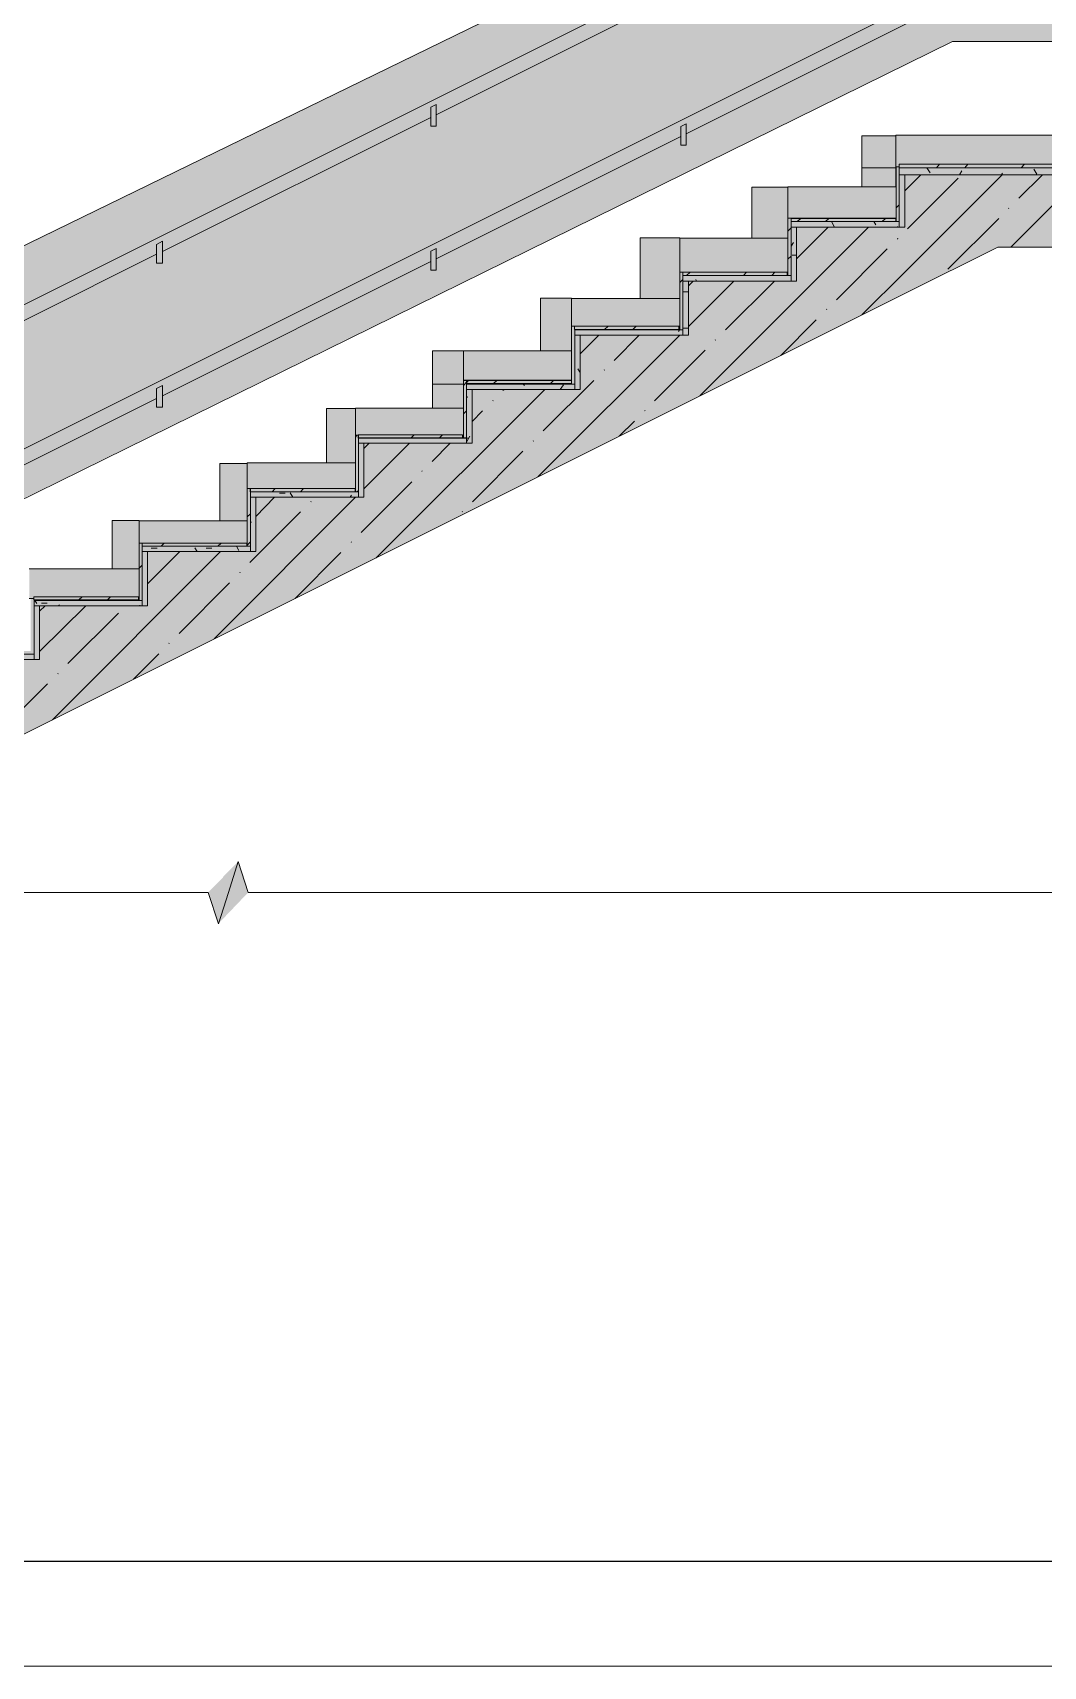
# Model space of a CAD drawing. Header units: millimetres. Extents: x 0 to 1189, y 0 to 841.
# Drawn here: x 890.6 to 938.7, y 0 to 77.7 of the extents above; entities that cross this region are included whole.
import ezdxf

# ---------------------------------------------------------------- set-up
doc = ezdxf.new("R2010")
doc.units = ezdxf.units.MM

msp = doc.modelspace()

# ---------------------------------------------------------------- hatches: boundary and pattern name
at = {"true_color": 0x71cebe}
h = msp.add_hatch(color=123, dxfattribs=at)
h.paths.add_polyline_path([(842.195287, 46.435842), (842.195287, 58.45386), (871.405331, 58.47186), (934.637428, 89.297907), (934.673428, 89.316907), (957.003462, 89.316907), (957.003462, 77.316889), (934.328427, 77.316889), (933.202426, 76.753888), (902.273378, 61.530865), (871.641332, 46.453842)])
h.paths.add_polyline_path([(866.249323, 55.076855), (866.249323, 49.176846), (866.267323, 49.176846), (866.267323, 48.958845), (866.286323, 48.958845), (866.286323, 48.922845), (866.304324, 48.922845), (866.304324, 48.886845), (866.322324, 48.886845), (866.322324, 48.850845), (866.340324, 48.850845), (866.340324, 48.813845), (866.358324, 48.813845), (866.358324, 48.759845), (866.376324, 48.759845), (866.413324, 48.722845), (866.413324, 48.686845), (866.431324, 48.686845), (866.449324, 48.668845), (866.449324, 48.632845), (866.467324, 48.632845), (866.485324, 48.614845), (866.485324, 48.577845), (866.522324, 48.577845), (866.767324, 48.426845), (867.048325, 48.359845), (871.950332, 48.341845), (871.950332, 47.633843), (872.204333, 47.633843), (872.204333, 48.323845), (872.494333, 48.341845), (884.186351, 54.187853), (884.222351, 54.187853), (884.222351, 53.769853), (884.476351, 53.769853), (884.476351, 54.332854), (896.45837, 60.323863), (896.49437, 60.323863), (896.49437, 59.906862), (896.76737, 59.906862), (896.76737, 60.468863), (909.51139, 66.840873), (909.54739, 66.840873), (909.54739, 66.423872), (909.80139, 66.423872), (909.80139, 66.986873), (921.420408, 72.795882), (921.438408, 72.795882), (921.438408, 72.378881), (921.693408, 72.378881), (921.693408, 72.940882), (921.747408, 72.958882), (933.329426, 78.750891), (933.366426, 78.750891), (933.366426, 78.16989), (933.620426, 78.16989), (933.620426, 78.895891), (934.237427, 79.204892), (937.432432, 79.222892), (937.941433, 79.419892), (938.267433, 79.857893), (938.286433, 86.120902), (938.267433, 86.120902), (938.267433, 86.175902), (938.249433, 86.175902), (938.249433, 86.211902), (938.231433, 86.211902), (938.231433, 86.247902), (938.213433, 86.247902), (938.213433, 86.284903), (938.195433, 86.284903), (938.195433, 86.320903), (938.177433, 86.320903), (938.177433, 86.356903), (938.122433, 86.411903), (938.104433, 86.411903), (938.104433, 86.447903), (937.650433, 86.738903), (937.469432, 86.756903), (934.074427, 86.756903), (872.349333, 55.893856), (866.994325, 55.875856), (866.616324, 55.753856), (866.345324, 55.462855)])
at = {"true_color": 0xeeefee}
h = msp.add_hatch(color=7, dxfattribs=at)
h.paths.add_polyline_path([(866.249323, 49.176846), (866.249323, 55.040855), (866.249323, 55.127855), (866.358324, 55.486855), (866.619324, 55.756856), (866.975325, 55.875856), (872.349333, 55.893856), (934.074427, 86.756903), (937.541432, 86.756903), (937.650433, 86.738903), (938.104433, 86.447903), (938.104433, 86.411903), (938.122433, 86.411903), (938.177433, 86.356903), (938.177433, 86.320903), (938.195433, 86.320903), (938.195433, 86.284903), (938.213433, 86.284903), (938.213433, 86.247902), (938.231433, 86.247902), (938.231433, 86.211902), (938.249433, 86.211902), (938.249433, 86.175902), (938.267433, 86.175902), (938.267433, 86.120902), (938.286433, 86.120902), (938.267433, 79.857893), (937.957433, 79.428892), (937.469432, 79.222892), (934.237427, 79.204892), (933.620426, 78.895891), (933.620426, 79.204892), (933.366426, 79.204892), (933.366426, 78.750891), (933.329426, 78.750891), (921.747408, 72.958882), (921.693408, 72.940882), (921.693408, 73.394883), (921.656408, 73.394883), (921.438408, 73.285883), (921.420408, 72.795882), (909.80139, 66.986873), (909.80139, 67.458874), (909.76539, 67.458874), (909.54739, 67.349874), (909.54739, 66.840873), (909.51139, 66.840873), (896.76737, 60.468863), (896.76737, 60.940864), (896.74837, 60.940864), (896.49437, 60.813864), (896.49437, 60.323863), (896.45837, 60.323863), (884.476351, 54.332854), (884.476351, 54.786854), (884.440351, 54.786854), (884.222351, 54.677854), (884.222351, 54.187853), (884.186351, 54.187853), (872.494333, 48.341845), (872.204333, 48.323845), (872.204333, 48.650845), (872.168332, 48.650845), (871.950332, 48.541845), (871.950332, 48.323845), (867.103325, 48.341845), (866.794324, 48.415845), (866.522324, 48.577845), (866.485324, 48.577845), (866.485324, 48.614845), (866.467324, 48.632845), (866.449324, 48.632845), (866.449324, 48.668845), (866.431324, 48.686845), (866.413324, 48.686845), (866.413324, 48.722845), (866.376324, 48.759845), (866.358324, 48.759845), (866.358324, 48.813845), (866.340324, 48.813845), (866.340324, 48.850845), (866.322324, 48.850845), (866.322324, 48.886845), (866.304324, 48.886845), (866.304324, 48.922845), (866.286323, 48.922845), (866.286323, 48.958845), (866.267323, 48.958845), (866.267323, 49.176846)])
h.paths.add_polyline_path([(866.939324, 49.176846), (866.939324, 49.140846), (866.957325, 49.140846), (866.957325, 49.104846), (866.975325, 49.104846), (866.975325, 49.067846), (866.994325, 49.067846), (867.012325, 49.049846), (867.048325, 49.031846), (872.349333, 49.013846), (872.349333, 49.031846), (934.074427, 79.893893), (937.469432, 79.912893), (937.523432, 79.930893), (937.559432, 79.966893), (937.578432, 80.002893), (937.596432, 85.975902), (937.578432, 85.975902), (937.578432, 86.011902), (937.523432, 86.066902), (934.237427, 86.066902), (933.620426, 85.757902), (933.620426, 86.066902), (933.366426, 86.066902), (933.366426, 85.612901), (933.329426, 85.612901), (921.747408, 79.821893), (921.693408, 79.803893), (921.693408, 80.257893), (921.656408, 80.257893), (921.438408, 80.148893), (921.420408, 79.657892), (909.80139, 73.848884), (909.80139, 74.320884), (909.76539, 74.320884), (909.54739, 74.211884), (909.54739, 73.703883), (909.51139, 73.703883), (896.76737, 67.331874), (896.76737, 67.803874), (896.74837, 67.803874), (896.49437, 67.676874), (896.49437, 67.185873), (896.45837, 67.185873), (884.476351, 61.194864), (884.476351, 61.648865), (884.440351, 61.648865), (884.222351, 61.539865), (884.222351, 61.049864), (884.186351, 61.049864), (872.494333, 55.204855), (872.204333, 55.185855), (872.204333, 55.512856), (872.168332, 55.512856), (871.950332, 55.403855), (871.950332, 55.185855), (867.012325, 55.185855), (866.975325, 55.149855), (866.939324, 55.076855), (866.921324, 49.194846)])
at = {"true_color": 0x71cebe}
h = msp.add_hatch(color=123, dxfattribs=at)
h.dxf.hatch_style = 2
h.paths.add_polyline_path([(934.237427, 86.066902), (937.523432, 86.066902), (937.578432, 86.011902), (937.578432, 85.975902), (937.596432, 85.975902), (937.578432, 80.002893), (937.559432, 79.966893), (937.523432, 79.930893), (937.469432, 79.912893), (934.074427, 79.893893), (872.349333, 49.031846), (872.349333, 49.013846), (867.048325, 49.031846), (867.012325, 49.049846), (866.994325, 49.067846), (866.975325, 49.067846), (866.975325, 49.104846), (866.957325, 49.104846), (866.957325, 49.140846), (866.939324, 49.140846), (866.939324, 55.022855), (866.921324, 55.040855), (866.975325, 55.149855), (867.012325, 55.185855), (871.950332, 55.185855), (871.950332, 54.496854), (872.204333, 54.496854), (872.204333, 55.185855), (872.494333, 55.204855), (884.186351, 61.049864), (884.222351, 61.049864), (884.222351, 60.632863), (884.476351, 60.632863), (884.476351, 61.194864), (896.45837, 67.185873), (896.49437, 67.185873), (896.49437, 66.768873), (896.76737, 66.768873), (896.76737, 67.331874), (909.51139, 73.703883), (909.54739, 73.703883), (909.54739, 73.285883), (909.80139, 73.285883), (909.80139, 73.848884), (921.420408, 79.657892), (921.438408, 79.657892), (921.438408, 79.222892), (921.693408, 79.222892), (921.693408, 79.803893), (921.747408, 79.821893), (933.329426, 85.612901), (933.366426, 85.612901), (933.366426, 85.031901), (933.620426, 85.031901), (933.620426, 85.757902), (934.201427, 86.048902)])
at = {"true_color": 0xeeefee}
h = msp.add_hatch(color=7, dxfattribs=at)
h.dxf.hatch_style = 2
h.paths.add_polyline_path([(909.76539, 74.320884), (909.80139, 74.320884), (909.80139, 73.285883), (909.54739, 73.285883), (909.54739, 74.211884)])
h = msp.add_hatch(color=7, dxfattribs=at)
h.dxf.hatch_style = 2
h.paths.add_polyline_path([(921.656408, 73.394883), (921.693408, 73.394883), (921.693408, 72.378881), (921.438408, 72.378881), (921.438408, 73.285883), (921.620408, 73.376883)])
at = {"true_color": 0xc2b6a5}
h = msp.add_hatch(color=253, dxfattribs=at)
h.dxf.hatch_style = 2
h.paths.add_polyline_path([(930.044421, 72.831882), (931.659423, 72.831882), (931.659423, 70.399878), (930.044421, 70.399878)])
h = msp.add_hatch(color=253, dxfattribs=at)
h.dxf.hatch_style = 2
h.paths.add_polyline_path([(931.659423, 71.30688), (931.659423, 72.850882), (962.612471, 72.850882), (962.612471, 71.47088), (931.823424, 71.47088), (931.823424, 71.34388), (931.677423, 71.34388)])
h = msp.add_hatch(color=253, dxfattribs=at)
h.dxf.hatch_style = 2
h.paths.add_polyline_path([(931.677423, 71.34388), (931.823424, 71.34388), (931.823424, 68.747876), (931.677423, 68.747876)])
at = {"true_color": 0xaea17a}
h = msp.add_hatch(color=33, dxfattribs=at)
h.dxf.hatch_style = 2
h.paths.add_polyline_path([(931.823424, 71.47088), (962.26747, 71.47088), (962.26747, 71.30688), (931.823424, 71.30688)])
at = {"true_color": 0x9aa69f}
h = msp.add_hatch(color=253, dxfattribs=at)
h.dxf.hatch_style = 2
h.paths.add_polyline_path([(931.823424, 71.30688), (962.26747, 71.30688), (962.26747, 70.962879), (931.823424, 70.962879)])
h = msp.add_hatch(color=253, dxfattribs=at)
h.dxf.hatch_style = 2
h.paths.add_polyline_path([(931.823424, 70.962879), (932.095424, 70.962879), (932.095424, 68.474875), (931.823424, 68.474875)])
at = {"true_color": 0xbabfc5}
h = msp.add_hatch(color=9, dxfattribs=at)
h.dxf.hatch_style = 2
h.paths.add_polyline_path([(932.095424, 70.962879), (962.612471, 70.962879), (962.612471, 67.530874), (936.488431, 67.530874), (932.095424, 65.334871)])
at = {"true_color": 0xc2b6a5}
h = msp.add_hatch(color=253, dxfattribs=at)
h.dxf.hatch_style = 2
h.paths.add_polyline_path([(924.815413, 70.381878), (926.522416, 70.381878), (926.522416, 67.948875), (924.815413, 67.948875)])
h = msp.add_hatch(color=253, dxfattribs=at)
h.dxf.hatch_style = 2
h.paths.add_polyline_path([(926.522416, 70.399878), (931.677423, 70.399878), (931.677423, 68.910876), (926.522416, 68.910876)])
at = {"true_color": 0xbabfc5}
h = msp.add_hatch(color=9, dxfattribs=at)
h.dxf.hatch_style = 2
h.paths.add_polyline_path([(875.472338, 40.172832), (875.472338, 42.750836), (880.627345, 42.750836), (880.627345, 45.32884), (885.765353, 45.32884), (885.765353, 47.906844), (890.921361, 47.906844), (890.921361, 50.465848), (896.059369, 50.465848), (896.059369, 53.043852), (901.215377, 53.043852), (901.215377, 55.621856), (906.352385, 55.621856), (906.352385, 58.19986), (911.508393, 58.19986), (911.508393, 60.759864), (916.6464, 60.759864), (916.6464, 63.337867), (921.801408, 63.337867), (921.801408, 65.915871), (926.939416, 65.915871), (926.939416, 68.474875), (932.095424, 68.474875), (932.095424, 65.31687), (932.059424, 65.31687), (877.23334, 37.903829), (877.17834, 37.884829), (870.33433, 37.866829), (870.33433, 40.172832)])
at = {"true_color": 0xc2b6a5}
h = msp.add_hatch(color=253, dxfattribs=at)
h.dxf.hatch_style = 2
h.paths.add_polyline_path([(926.522416, 68.910876), (926.685416, 68.910876), (926.685416, 66.169872), (926.522416, 66.169872)])
at = {"true_color": 0xcdbbb0}
h = msp.add_hatch(color=9, dxfattribs=at)
h.dxf.hatch_style = 2
h.paths.add_polyline_path([(926.685416, 68.892876), (931.659423, 68.892876), (931.659423, 68.747876), (926.685416, 68.747876)])
at = {"true_color": 0x90b08f}
h = msp.add_hatch(color=253, dxfattribs=at)
h.dxf.hatch_style = 2
h.paths.add_polyline_path([(926.685416, 68.747876), (931.823424, 68.747876), (931.823424, 68.474875), (926.685416, 68.474875)])
at = {"true_color": 0x9aa69f}
h = msp.add_hatch(color=253, dxfattribs=at)
h.dxf.hatch_style = 2
h.paths.add_polyline_path([(926.685416, 68.474875), (926.939416, 68.474875), (926.939416, 65.915871), (926.685416, 65.915871)])
at = {"true_color": 0xeeefee}
h = msp.add_hatch(color=7, dxfattribs=at)
h.dxf.hatch_style = 2
h.paths.add_polyline_path([(896.74837, 67.803874), (896.76737, 67.803874), (896.76737, 66.768873), (896.49437, 66.768873), (896.49437, 67.676874), (896.71237, 67.785874)])
at = {"true_color": 0xc2b6a5}
h = msp.add_hatch(color=253, dxfattribs=at)
h.dxf.hatch_style = 2
h.paths.add_polyline_path([(919.496405, 67.966875), (921.384408, 67.966875), (921.384408, 65.08087), (919.496405, 65.08087)])
h = msp.add_hatch(color=253, dxfattribs=at)
h.dxf.hatch_style = 2
h.paths.add_polyline_path([(921.384408, 67.948875), (926.522416, 67.948875), (926.522416, 66.332872), (921.384408, 66.332872)])
at = {"true_color": 0xeeefee}
h = msp.add_hatch(color=7, dxfattribs=at)
h.dxf.hatch_style = 2
h.paths.add_polyline_path([(909.76539, 67.458874), (909.80139, 67.458874), (909.80139, 66.423872), (909.54739, 66.423872), (909.54739, 67.349874), (909.72939, 67.440874)])
at = {"true_color": 0xc2b6a5}
h = msp.add_hatch(color=253, dxfattribs=at)
h.dxf.hatch_style = 2
h.paths.add_polyline_path([(921.384408, 66.332872), (921.529408, 66.332872), (921.529408, 63.591868), (921.384408, 63.591868)])
at = {"true_color": 0xcdbbb0}
h = msp.add_hatch(color=9, dxfattribs=at)
h.dxf.hatch_style = 2
h.paths.add_polyline_path([(921.529408, 66.332872), (926.503415, 66.332872), (926.503415, 66.169872), (921.529408, 66.169872)])
at = {"true_color": 0x90b08f}
h = msp.add_hatch(color=253, dxfattribs=at)
h.dxf.hatch_style = 2
h.paths.add_polyline_path([(921.529408, 66.169872), (926.685416, 66.169872), (926.685416, 65.915871), (921.529408, 65.915871)])
at = {"true_color": 0x9aa69f}
h = msp.add_hatch(color=253, dxfattribs=at)
h.dxf.hatch_style = 2
h.paths.add_polyline_path([(921.529408, 65.915871), (921.801408, 65.915871), (921.801408, 63.337867), (921.529408, 63.337867)])
at = {"true_color": 0xc2b6a5}
h = msp.add_hatch(color=253, dxfattribs=at)
h.dxf.hatch_style = 2
h.paths.add_polyline_path([(914.758398, 65.09887), (916.2284, 65.09887), (916.2284, 62.592866), (914.758398, 62.592866)])
h = msp.add_hatch(color=253, dxfattribs=at)
h.dxf.hatch_style = 2
h.paths.add_polyline_path([(916.2284, 65.08087), (921.384408, 65.08087), (921.384408, 63.772868), (916.2284, 63.772868)])
at = {"true_color": 0xf8faf0}
h = msp.add_hatch(color=7, dxfattribs=at)
h.dxf.hatch_style = 2
h.paths.add_polyline_path([(916.2284, 63.772868), (916.3734, 63.772868), (916.3734, 63.609868), (921.348408, 63.609868), (921.348408, 63.772868), (921.384408, 63.772868), (921.384408, 63.591868), (916.3924, 63.591868), (916.3924, 61.013864), (911.254392, 61.031864), (916.2284, 61.031864), (916.2284, 61.176864), (911.090392, 61.194864), (916.2284, 61.194864)])
at = {"true_color": 0xcdbbb0}
h = msp.add_hatch(color=9, dxfattribs=at)
h.dxf.hatch_style = 2
h.paths.add_polyline_path([(916.3734, 63.772868), (921.348408, 63.772868), (921.348408, 63.609868), (916.3734, 63.609868)])
at = {"true_color": 0x90b08f}
h = msp.add_hatch(color=253, dxfattribs=at)
h.dxf.hatch_style = 2
h.paths.add_polyline_path([(916.3924, 63.591868), (921.529408, 63.591868), (921.529408, 63.337867), (916.3924, 63.337867)])
at = {"true_color": 0x9aa69f}
h = msp.add_hatch(color=253, dxfattribs=at)
h.dxf.hatch_style = 2
h.paths.add_polyline_path([(916.3924, 63.337867), (916.6464, 63.337867), (916.6464, 60.759864), (916.3924, 60.759864)])
at = {"true_color": 0xc2b6a5}
h = msp.add_hatch(color=253, dxfattribs=at)
h.dxf.hatch_style = 2
h.paths.add_polyline_path([(909.62039, 62.592866), (911.090392, 62.592866), (911.090392, 59.869862), (909.62039, 59.869862)])
h = msp.add_hatch(color=253, dxfattribs=at)
h.dxf.hatch_style = 2
h.paths.add_polyline_path([(911.090392, 62.592866), (916.2284, 62.592866), (916.2284, 61.194864), (911.090392, 61.194864)])
at = {"true_color": 0xeeefee}
h = msp.add_hatch(color=7, dxfattribs=at)
h.dxf.hatch_style = 2
h.paths.add_polyline_path([(896.74837, 60.940864), (896.76737, 60.940864), (896.76737, 59.906862), (896.49437, 59.906862), (896.49437, 60.813864), (896.71237, 60.922864)])
at = {"true_color": 0xc2b6a5}
h = msp.add_hatch(color=253, dxfattribs=at)
h.dxf.hatch_style = 2
h.paths.add_polyline_path([(911.090392, 61.176864), (911.236392, 61.176864), (911.236392, 58.45386), (911.090392, 58.45386)])
at = {"true_color": 0x90b08f}
h = msp.add_hatch(color=253, dxfattribs=at)
h.dxf.hatch_style = 2
h.paths.add_polyline_path([(911.236392, 61.013864), (916.3924, 61.013864), (916.3924, 60.759864), (911.236392, 60.759864)])
at = {"true_color": 0x9aa69f}
h = msp.add_hatch(color=253, dxfattribs=at)
h.dxf.hatch_style = 2
h.paths.add_polyline_path([(911.236392, 60.759864), (911.508393, 60.759864), (911.508393, 58.19986), (911.236392, 58.19986)])
at = {"true_color": 0xcdbbb0}
h = msp.add_hatch(color=9, dxfattribs=at)
h.dxf.hatch_style = 2
h.paths.add_polyline_path([(911.254392, 61.176864), (916.2284, 61.176864), (916.2284, 61.031864), (911.254392, 61.031864)])
at = {"true_color": 0xc2b6a5}
h = msp.add_hatch(color=253, dxfattribs=at)
h.dxf.hatch_style = 2
h.paths.add_polyline_path([(905.953384, 58.58086), (905.953384, 59.869862), (911.090392, 59.869862), (911.090392, 58.45386), (911.054392, 58.45386), (911.054392, 58.59886), (906.080384, 58.59886)])
h = msp.add_hatch(color=253, dxfattribs=at)
h.dxf.hatch_style = 2
h.paths.add_polyline_path([(904.573382, 59.851862), (905.953384, 59.851862), (905.953384, 57.255858), (904.573382, 57.255858)])
h = msp.add_hatch(color=253, dxfattribs=at)
h.dxf.hatch_style = 2
h.paths.add_polyline_path([(905.953384, 58.58086), (906.080384, 58.58086), (906.080384, 58.43586), (906.098384, 58.43586), (906.098384, 55.875856), (905.953384, 55.875856)])
at = {"true_color": 0xcdbbb0}
h = msp.add_hatch(color=9, dxfattribs=at)
h.dxf.hatch_style = 2
h.paths.add_polyline_path([(906.080384, 58.59886), (911.054392, 58.59886), (911.054392, 58.45386), (906.098384, 58.45386), (906.080384, 58.43586)])
at = {"true_color": 0x90b08f}
h = msp.add_hatch(color=253, dxfattribs=at)
h.dxf.hatch_style = 2
h.paths.add_polyline_path([(906.098384, 58.45386), (911.236392, 58.45386), (911.236392, 58.19986), (906.098384, 58.19986)])
at = {"true_color": 0x9aa69f}
h = msp.add_hatch(color=253, dxfattribs=at)
h.dxf.hatch_style = 2
h.paths.add_polyline_path([(906.098384, 58.19986), (906.352385, 58.19986), (906.352385, 55.621856), (906.098384, 55.621856)])
at = {"true_color": 0xc2b6a5}
h = msp.add_hatch(color=253, dxfattribs=at)
h.dxf.hatch_style = 2
h.paths.add_polyline_path([(899.508374, 57.237858), (900.797376, 57.237858), (900.797376, 54.496854), (899.508374, 54.496854)])
h = msp.add_hatch(color=253, dxfattribs=at)
h.dxf.hatch_style = 2
h.paths.add_polyline_path([(900.797376, 57.255858), (905.953384, 57.255858), (905.935384, 55.875856), (905.935384, 56.039856), (900.797376, 56.039856)])
h = msp.add_hatch(color=253, dxfattribs=at)
h.dxf.hatch_style = 2
h.paths.add_polyline_path([(900.797376, 56.039856), (900.960376, 56.039856), (900.960376, 53.297852), (900.797376, 53.297852)])
at = {"true_color": 0xcdbbb0}
h = msp.add_hatch(color=9, dxfattribs=at)
h.dxf.hatch_style = 2
h.paths.add_polyline_path([(900.960376, 56.039856), (905.935384, 56.039856), (905.935384, 55.875856), (900.960376, 55.875856)])
at = {"true_color": 0x90b08f}
h = msp.add_hatch(color=253, dxfattribs=at)
h.dxf.hatch_style = 2
h.paths.add_polyline_path([(900.960376, 55.875856), (906.098384, 55.875856), (906.098384, 55.621856), (900.960376, 55.621856)])
at = {"true_color": 0x9aa69f}
h = msp.add_hatch(color=253, dxfattribs=at)
h.dxf.hatch_style = 2
h.paths.add_polyline_path([(900.960376, 55.621856), (901.214377, 55.621856), (901.214377, 53.043852), (900.960376, 53.043852)])
at = {"true_color": 0xc2b6a5}
h = msp.add_hatch(color=253, dxfattribs=at)
h.dxf.hatch_style = 2
h.paths.add_polyline_path([(894.370366, 54.514854), (895.659368, 54.514854), (895.659368, 52.22685), (894.370366, 52.22685)])
h = msp.add_hatch(color=253, dxfattribs=at)
h.dxf.hatch_style = 2
h.paths.add_polyline_path([(895.659368, 54.496854), (900.797376, 54.496854), (900.797376, 53.443852), (895.659368, 53.443852)])
h = msp.add_hatch(color=253, dxfattribs=at)
h.dxf.hatch_style = 2
h.paths.add_polyline_path([(895.659368, 53.443852), (895.804369, 53.443852), (895.804369, 50.719848), (895.659368, 50.719848)])
at = {"true_color": 0xcdbbb0}
h = msp.add_hatch(color=9, dxfattribs=at)
h.dxf.hatch_style = 2
h.paths.add_polyline_path([(895.804369, 53.443852), (900.779376, 53.443852), (900.779376, 53.297852), (895.804369, 53.297852)])
at = {"true_color": 0x90b08f}
h = msp.add_hatch(color=253, dxfattribs=at)
h.dxf.hatch_style = 2
h.paths.add_polyline_path([(895.804369, 53.297852), (900.960376, 53.297852), (900.960376, 53.043852), (895.804369, 53.043852)])
at = {"true_color": 0x9aa69f}
h = msp.add_hatch(color=253, dxfattribs=at)
h.dxf.hatch_style = 2
h.paths.add_polyline_path([(895.804369, 53.043852), (896.059369, 53.043852), (896.059369, 50.465848), (895.804369, 50.465848)])
at = {"true_color": 0xc2b6a5}
h = msp.add_hatch(color=253, dxfattribs=at)
h.dxf.hatch_style = 2
h.paths.add_polyline_path([(890.43136, 50.810848), (890.43136, 52.22685), (895.659368, 52.22685), (895.659368, 50.810848), (895.623368, 50.810848), (895.623368, 50.883848), (890.649361, 50.883848), (890.649361, 50.810848)])
at = {"true_color": 0xf8faf0}
h = msp.add_hatch(color=7, dxfattribs=at)
h.dxf.hatch_style = 2
h.paths.add_polyline_path([(890.50336, 50.810848), (890.649361, 50.810848), (890.649361, 50.738848), (895.623368, 50.738848), (895.623368, 50.810848), (895.659368, 50.810848), (895.659368, 50.719848), (890.667361, 50.719848), (890.667361, 48.160844), (885.511353, 48.160844), (885.511353, 48.305844), (890.50336, 48.305844)])
at = {"true_color": 0xcdbbb0}
h = msp.add_hatch(color=9, dxfattribs=at)
h.dxf.hatch_style = 2
h.paths.add_polyline_path([(890.649361, 50.883848), (895.623368, 50.883848), (895.623368, 50.738848), (890.649361, 50.738848)])
at = {"true_color": 0x90b08f}
h = msp.add_hatch(color=253, dxfattribs=at)
h.dxf.hatch_style = 2
h.paths.add_polyline_path([(890.667361, 50.719848), (895.804369, 50.719848), (895.804369, 50.465848), (890.667361, 50.465848)])
at = {"true_color": 0x9aa69f}
h = msp.add_hatch(color=253, dxfattribs=at)
h.dxf.hatch_style = 2
h.paths.add_polyline_path([(890.667361, 50.465848), (890.921361, 50.465848), (890.921361, 47.906844), (890.667361, 47.906844)])
at = {"true_color": 0x90b08f}
h = msp.add_hatch(color=253, dxfattribs=at)
h.dxf.hatch_style = 2
h.paths.add_polyline_path([(885.511353, 48.160844), (890.667361, 48.160844), (890.667361, 47.906844), (885.511353, 47.906844)])
at = {"true_color": 0xffffff}
h = msp.add_hatch(color=7, dxfattribs=at)
h.dxf.hatch_style = 2
h.paths.add_polyline_path([(899.653374, 37.539828), (899.671374, 37.576828), (900.343376, 38.247829), (900.361376, 38.266829), (900.379376, 38.266829), (900.361376, 38.229829), (899.948375, 36.928827), (899.581374, 35.778825), (899.435374, 35.343825), (899.435374, 35.397825), (899.417374, 35.397825), (899.417374, 35.452825), (899.399374, 35.452825), (899.399374, 35.506825), (899.381374, 35.506825), (899.381374, 35.561825), (899.363374, 35.561825), (899.363374, 35.615825), (899.345374, 35.615825), (899.345374, 35.670825), (899.326374, 35.670825), (899.326374, 35.724825), (899.308374, 35.724825), (899.308374, 35.778825), (899.290374, 35.778825), (899.290374, 35.833825), (899.272374, 35.833825), (899.272374, 35.887826), (899.254374, 35.887826), (899.254374, 35.942826), (899.236374, 35.942826), (899.236374, 35.996826), (899.217374, 35.996826), (899.217374, 36.051826), (899.199374, 36.051826), (899.199374, 36.105826), (899.181374, 36.105826), (899.181374, 36.160826), (899.163374, 36.160826), (899.163374, 36.214826), (899.145374, 36.214826), (899.145374, 36.269826), (899.127374, 36.269826), (899.127374, 36.323826), (899.109374, 36.323826), (899.109374, 36.378826), (899.090374, 36.378826), (899.090374, 36.432826), (899.072374, 36.432826), (899.072374, 36.486826), (899.054374, 36.486826), (899.054374, 36.541827), (899.036374, 36.541827), (899.036374, 36.595827), (899.018373, 36.595827), (899.018373, 36.650827), (899.000373, 36.650827), (899.000373, 36.704827), (898.981373, 36.704827), (898.981373, 36.759827), (898.963373, 36.759827), (898.963373, 36.813827), (898.945373, 36.831827)])
h = msp.add_hatch(color=7, dxfattribs=at)
h.dxf.hatch_style = 2
h.paths.add_polyline_path([(899.454374, 35.361825), (899.454374, 35.397825), (899.983375, 37.044827), (900.361376, 38.229829), (900.379376, 38.284829), (900.398376, 38.284829), (900.398376, 38.229829), (900.416376, 38.229829), (900.416376, 38.175829), (900.434376, 38.175829), (900.434376, 38.120829), (900.452376, 38.120829), (900.452376, 38.066829), (900.470376, 38.066829), (900.470376, 38.011829), (900.488376, 38.011829), (900.488376, 37.957829), (900.506376, 37.957829), (900.506376, 37.903829), (900.525376, 37.903829), (900.525376, 37.848829), (900.543376, 37.848829), (900.543376, 37.775828), (900.561376, 37.775828), (900.561376, 37.721828), (900.579376, 37.721828), (900.579376, 37.666828), (900.597376, 37.666828), (900.597376, 37.612828), (900.615376, 37.612828), (900.615376, 37.558828), (900.634376, 37.558828), (900.634376, 37.503828), (900.652376, 37.503828), (900.652376, 37.449828), (900.670376, 37.449828), (900.670376, 37.394828), (900.688376, 37.394828), (900.688376, 37.340828), (900.706376, 37.340828), (900.706376, 37.267828), (900.724376, 37.267828), (900.724376, 37.213828), (900.742376, 37.213828), (900.742376, 37.158827), (900.761376, 37.158827), (900.761376, 37.104827), (900.779376, 37.104827), (900.779376, 37.049827), (900.797376, 37.049827), (900.797376, 36.995827), (900.815376, 36.995827), (900.815376, 36.940827), (900.833376, 36.940827), (900.833376, 36.886827), (900.851376, 36.886827), (900.833376, 36.795827), (900.506376, 36.468826), (900.488376, 36.432826), (900.143375, 36.087826), (900.125375, 36.051826), (899.798375, 35.724825), (899.780375, 35.688825)])

# ---------------------------------------------------------------- linework, layer by layer
at = {"color": 7, "lineweight": 0}
for p, q in [((20.106931, 4.988778), (1184.111809, 4.988778)), ((1189.107153, -0.006567), (0.125554, -0.006567))]:
    msp.add_line(p, q, dxfattribs=at)
for points in [[(934.709428, 89.316907), (871.405331, 58.45386)], [(934.092427, 86.756903), (872.349333, 55.875856)], [(934.092427, 79.893893), (872.349333, 49.013846)], [(909.80139, 73.830883), (921.438408, 79.657892)], [(921.693408, 72.922882), (933.366426, 78.750891)], [(871.641332, 46.435842), (934.364427, 77.316889)], [(934.364427, 77.316889), (957.093462, 77.316889)], [(909.80139, 74.320884), (909.54739, 74.193884)], [(909.54739, 74.193884), (909.54739, 73.285883)], [(909.80139, 73.285883), (909.80139, 74.320884)], [(896.76737, 67.312874), (909.54739, 73.703883)], [(909.54739, 73.285883), (909.80139, 73.285883)], [(921.693408, 73.394883), (921.438408, 73.267883)], [(921.438408, 73.267883), (921.438408, 72.378881)], [(921.693408, 72.378881), (921.693408, 73.394883)], [(909.80139, 66.968873), (921.438408, 72.795882)], [(921.438408, 72.378881), (921.693408, 72.378881)], [(931.659423, 72.831882), (930.044421, 72.831882)], [(930.044421, 72.831882), (930.044421, 70.399878)], [(962.612471, 72.850882), (931.659423, 72.850882)], [(931.659423, 72.850882), (931.659423, 71.30688)], [(931.659423, 70.399878), (931.659423, 72.831882)], [(930.044421, 71.30688), (931.659423, 71.30688)], [(931.659423, 71.30688), (931.677423, 71.30688)], [(931.677423, 71.34388), (931.677423, 68.747876)], [(931.823424, 71.34388), (931.677423, 71.34388)], [(962.26747, 71.47088), (931.823424, 71.47088)], [(931.823424, 71.47088), (931.823424, 71.30688)], [(931.823424, 68.747876), (931.823424, 71.34388)], [(962.612471, 71.30688), (931.823424, 71.30688)], [(931.823424, 71.30688), (931.823424, 70.962879)], [(931.823424, 71.30688), (962.26747, 71.30688)], [(931.823424, 70.962879), (962.612471, 70.962879)], [(931.823424, 70.962879), (931.823424, 68.474875)], [(932.095424, 70.962879), (931.823424, 70.962879)], [(962.612471, 70.962879), (932.095424, 70.962879)], [(932.095424, 70.962879), (932.095424, 68.474875)], [(932.095424, 68.474875), (932.095424, 70.962879)], [(933.293426, 71.070879), (933.148426, 71.30688)], [(933.602426, 71.30688), (933.747427, 71.47088)], [(934.800428, 71.161879), (934.691428, 70.962879)], [(934.945428, 71.30688), (935.090429, 71.47088)], [(936.742431, 71.052879), (936.688431, 70.962879)], [(937.632432, 71.30688), (937.795433, 71.47088)], [(938.376434, 70.998879), (938.231433, 71.23488)], [(926.522416, 70.381878), (924.815413, 70.381878)], [(924.815413, 70.381878), (924.815413, 67.948875)], [(931.677423, 70.399878), (926.522416, 70.399878)], [(926.522416, 70.399878), (926.522416, 68.910876)], [(926.522416, 67.948875), (926.522416, 70.381878)], [(930.044421, 70.399878), (931.659423, 70.399878)], [(931.677423, 69.400877), (931.823424, 69.545877)], [(926.522416, 68.910876), (926.522416, 66.169872)], [(926.685416, 68.910876), (926.522416, 68.910876)], [(926.522416, 68.910876), (931.677423, 68.910876)], [(926.522416, 68.293875), (926.685416, 68.438875)], [(926.685416, 66.169872), (926.685416, 68.910876)], [(931.659423, 68.892876), (926.685416, 68.892876)], [(926.685416, 68.892876), (926.685416, 68.747876)], [(931.823424, 68.747876), (926.685416, 68.747876)], [(926.685416, 68.747876), (926.685416, 68.474875)], [(926.685416, 68.747876), (931.659423, 68.747876)], [(926.685416, 68.474875), (931.823424, 68.474875)], [(926.685416, 68.474875), (926.685416, 65.915871)], [(926.939416, 68.474875), (926.685416, 68.474875)], [(932.095424, 68.474875), (926.939416, 68.474875)], [(926.939416, 68.474875), (926.939416, 65.915871)], [(926.939416, 65.915871), (926.939416, 68.474875)], [(926.975416, 68.747876), (927.139416, 68.892876)], [(928.319418, 68.747876), (928.482419, 68.892876)], [(928.755419, 68.474875), (928.627419, 68.710876)], [(930.715422, 68.583875), (930.624422, 68.747876)], [(931.024422, 68.747876), (931.169423, 68.892876)], [(931.659423, 68.747876), (931.659423, 68.892876)], [(931.677423, 68.747876), (931.823424, 68.747876)], [(931.768424, 68.474875), (931.750424, 68.511875)], [(931.823424, 68.474875), (931.823424, 68.747876)], [(931.823424, 68.474875), (932.095424, 68.474875)], [(896.76737, 67.803874), (896.49437, 67.657874)], [(896.49437, 67.657874), (896.49437, 66.768873)], [(896.76737, 66.768873), (896.76737, 67.803874)], [(921.384408, 67.966875), (919.496405, 67.966875)], [(919.496405, 67.966875), (919.496405, 65.08087)], [(921.384408, 67.948875), (921.384408, 67.966875)], [(921.384408, 66.332872), (921.384408, 67.948875)], [(926.522416, 67.948875), (921.384408, 67.948875)], [(924.815413, 67.948875), (926.522416, 67.948875)], [(926.522416, 66.332872), (926.522416, 67.948875)], [(926.794416, 67.748874), (926.685416, 67.567874)], [(884.476351, 61.176864), (896.49437, 67.185873)], [(909.80139, 67.458874), (909.54739, 67.331874)], [(909.54739, 67.331874), (909.54739, 66.423872)], [(909.80139, 66.423872), (909.80139, 67.458874)], [(926.522416, 66.949873), (926.685416, 67.095873)], [(926.739416, 67.149873), (926.939416, 67.149873)], [(932.095424, 65.31687), (936.525431, 67.530874)], [(936.525431, 67.530874), (962.612471, 67.530874)], [(896.49437, 66.768873), (896.76737, 66.768873)], [(896.76737, 60.450863), (909.54739, 66.840873)], [(909.54739, 66.423872), (909.80139, 66.423872)], [(921.384408, 66.332872), (921.384408, 63.591868)], [(921.529408, 66.332872), (921.384408, 66.332872)], [(921.384408, 66.332872), (926.522416, 66.332872)], [(921.384408, 65.08087), (921.384408, 66.332872)], [(926.503415, 66.332872), (921.529408, 66.332872)], [(921.529408, 66.332872), (921.529408, 66.169872)], [(921.529408, 63.591868), (921.529408, 66.332872)], [(926.685416, 66.169872), (921.529408, 66.169872)], [(921.529408, 66.169872), (921.529408, 65.915871)], [(921.529408, 66.169872), (926.503415, 66.169872)], [(921.711408, 66.169872), (921.874408, 66.332872)], [(924.416412, 66.169872), (924.561413, 66.332872)], [(925.759414, 66.169872), (925.904415, 66.332872)], [(926.503415, 66.169872), (926.503415, 66.332872)], [(926.522416, 66.169872), (926.685416, 66.169872)], [(926.685416, 65.915871), (926.685416, 66.169872)], [(877.17834, 37.866829), (932.095424, 65.31687)], [(921.384408, 65.842871), (921.529408, 65.987872)], [(921.529408, 65.915871), (926.685416, 65.915871)], [(921.529408, 65.915871), (921.529408, 63.337867)], [(921.801408, 65.915871), (921.529408, 65.915871)], [(921.529408, 65.406871), (921.783408, 65.406871)], [(926.939416, 65.915871), (921.801408, 65.915871)], [(921.801408, 65.915871), (921.801408, 63.337867)], [(921.801408, 63.337867), (921.801408, 65.915871)], [(922.183409, 65.915871), (922.146409, 65.987872)], [(926.685416, 65.915871), (926.939416, 65.915871)], [(916.2284, 65.09887), (914.758398, 65.09887)], [(914.758398, 65.09887), (914.758398, 62.592866)], [(916.2284, 65.08087), (916.2284, 65.09887)], [(916.2284, 63.772868), (916.2284, 65.08087)], [(921.384408, 65.08087), (916.2284, 65.08087)], [(919.496405, 65.08087), (921.384408, 65.08087)], [(921.384408, 63.772868), (921.384408, 65.08087)], [(916.2284, 63.772868), (916.3734, 63.772868)], [(916.2284, 62.592866), (916.2284, 63.772868)], [(921.348408, 63.772868), (916.3734, 63.772868)], [(916.3734, 63.772868), (916.3734, 63.609868)], [(917.808402, 63.609868), (917.971402, 63.772868)], [(919.151404, 63.609868), (919.314405, 63.772868)], [(921.348408, 63.609868), (921.348408, 63.772868)], [(921.348408, 63.772868), (921.384408, 63.772868)], [(916.3734, 63.609868), (921.348408, 63.609868)], [(921.529408, 63.591868), (916.3914, 63.591868)], [(916.3914, 63.591868), (916.3914, 63.337867)], [(916.3914, 63.337867), (921.529408, 63.337867)], [(916.3914, 63.337867), (916.3914, 60.759864)], [(916.6464, 63.337867), (916.3914, 63.337867)], [(921.801408, 63.337867), (916.6464, 63.337867)], [(916.6464, 63.337867), (916.6464, 60.759864)], [(916.6464, 60.759864), (916.6464, 63.337867)], [(921.366408, 63.591868), (921.329408, 63.518868)], [(921.384408, 63.591868), (921.529408, 63.591868)], [(921.529408, 63.663868), (921.783408, 63.663868)], [(921.529408, 63.337867), (921.529408, 63.591868)], [(921.529408, 63.337867), (921.801408, 63.337867)], [(911.090392, 62.592866), (909.62039, 62.592866)], [(909.62039, 62.592866), (909.62039, 59.869862)], [(916.2284, 62.592866), (911.090392, 62.592866)], [(911.090392, 62.592866), (911.090392, 61.194864)], [(911.090392, 59.869862), (911.090392, 62.592866)], [(914.758398, 62.592866), (916.2284, 62.592866)], [(916.2284, 61.194864), (916.2284, 62.592866)], [(916.6464, 61.558865), (916.5374, 61.739865)], [(896.76737, 60.940864), (896.49437, 60.795864)], [(896.49437, 60.795864), (896.49437, 59.906862)], [(896.76737, 59.906862), (896.76737, 60.940864)], [(909.62039, 61.013864), (911.090392, 61.013864)], [(911.090392, 61.194864), (916.2284, 61.194864)], [(911.090392, 61.176864), (911.090392, 58.45386)], [(911.236392, 61.176864), (911.090392, 61.176864)], [(911.090392, 60.940864), (911.236392, 61.104864)], [(911.236392, 58.45386), (911.236392, 61.176864)], [(916.3914, 61.013864), (911.236392, 61.013864)], [(911.236392, 61.013864), (911.236392, 60.759864)], [(911.236392, 60.759864), (916.3914, 60.759864)], [(911.236392, 60.759864), (911.236392, 58.19986)], [(911.508393, 60.759864), (911.236392, 60.759864)], [(911.254392, 61.104864), (911.326392, 61.176864)], [(916.2284, 61.176864), (911.254392, 61.176864)], [(911.254392, 61.176864), (911.254392, 61.031864)], [(911.254392, 61.031864), (916.2284, 61.031864)], [(916.6464, 60.759864), (911.508393, 60.759864)], [(911.508393, 60.759864), (911.508393, 58.19986)], [(911.508393, 58.19986), (911.508393, 60.759864)], [(912.525394, 61.031864), (912.688394, 61.176864)], [(913.995396, 60.940864), (913.941396, 61.013864)], [(915.230398, 61.031864), (915.375398, 61.176864)], [(915.847399, 60.977864), (915.702399, 60.759864)], [(916.2284, 61.031864), (916.2284, 61.176864)], [(916.3914, 60.759864), (916.3914, 61.013864)], [(916.3914, 60.759864), (916.6464, 60.759864)], [(884.476351, 54.314854), (896.49437, 60.323863)], [(896.49437, 59.906862), (896.76737, 59.906862)], [(911.090392, 59.869862), (905.953384, 59.869862)], [(905.953384, 59.869862), (905.953384, 59.851862)], [(909.62039, 59.869862), (911.090392, 59.869862)], [(911.090392, 58.45386), (911.090392, 59.869862)], [(911.290392, 60.378863), (911.236392, 60.468863)], [(905.953384, 59.851862), (904.573382, 59.851862)], [(904.573382, 59.851862), (904.573382, 57.255858)], [(905.953384, 58.58086), (905.953384, 59.851862)], [(911.090392, 59.597862), (911.236392, 59.742862)], [(905.953384, 58.48986), (906.025384, 58.58086)], [(905.953384, 58.58086), (905.953384, 55.875856)], [(906.098384, 58.58086), (905.953384, 58.58086)], [(905.953384, 58.58086), (906.080384, 58.58086)], [(905.953384, 57.255858), (905.953384, 58.58086)], [(911.054392, 58.59886), (906.080384, 58.59886)], [(906.080384, 58.59886), (906.080384, 58.43586)], [(906.080384, 58.43586), (911.054392, 58.43586)], [(906.098384, 55.875856), (906.098384, 58.58086)], [(911.236392, 58.45386), (906.098384, 58.45386)], [(906.098384, 58.45386), (906.098384, 58.19986)], [(908.440388, 58.43586), (908.712388, 58.43586)], [(908.585388, 58.43586), (908.749388, 58.59886)], [(909.92939, 58.43586), (910.09239, 58.59886)], [(911.054392, 58.43586), (911.054392, 58.59886)], [(911.054392, 58.45386), (911.090392, 58.45386)], [(911.054392, 58.43586), (911.236392, 58.43586)], [(911.090392, 58.45386), (911.236392, 58.45386)], [(911.236392, 58.19986), (911.236392, 58.45386)], [(911.236392, 58.43586), (911.326392, 58.43586)], [(911.399392, 58.52686), (911.254392, 58.27286)], [(906.098384, 58.19986), (911.236392, 58.19986)], [(906.098384, 58.19986), (906.098384, 55.621856)], [(906.352385, 58.19986), (906.098384, 58.19986)], [(911.508393, 58.19986), (906.352385, 58.19986)], [(906.352385, 58.19986), (906.352385, 55.621856)], [(906.352385, 55.621856), (906.352385, 58.19986)], [(911.236392, 58.19986), (911.508393, 58.19986)], [(900.797376, 57.237858), (899.508374, 57.237858)], [(899.508374, 57.237858), (899.508374, 54.496854)], [(905.953384, 57.255858), (900.797376, 57.255858)], [(900.797376, 57.255858), (900.797376, 57.237858)], [(900.797376, 56.039856), (900.797376, 57.237858)], [(904.573382, 57.255858), (905.953384, 57.255858)], [(905.953384, 55.875856), (905.953384, 57.255858)], [(900.797376, 56.039856), (900.797376, 53.297852)], [(900.960376, 56.039856), (900.797376, 56.039856)], [(900.797376, 56.039856), (900.960376, 56.039856)], [(900.797376, 54.496854), (900.797376, 56.039856)], [(905.935384, 56.039856), (900.942376, 56.039856)], [(900.942376, 56.039856), (900.942376, 55.875856)], [(900.960376, 53.297852), (900.960376, 56.039856)], [(901.995378, 55.875856), (902.140378, 56.039856)], [(903.33938, 55.875856), (903.48438, 56.039856)], [(905.935384, 55.875856), (905.935384, 56.039856)], [(900.942376, 55.875856), (905.935384, 55.875856)], [(906.098384, 55.875856), (900.960376, 55.875856)], [(900.960376, 55.875856), (900.960376, 55.621856)], [(900.960376, 55.875856), (905.953384, 55.875856)], [(900.960376, 55.621856), (906.098384, 55.621856)], [(900.960376, 55.621856), (900.960376, 53.043852)], [(901.214377, 55.621856), (900.960376, 55.621856)], [(906.352385, 55.621856), (901.214377, 55.621856)], [(901.214377, 55.621856), (901.214377, 53.043852)], [(901.214377, 53.043852), (901.214377, 55.621856)], [(902.340379, 55.821856), (902.612379, 55.821856)], [(902.97538, 55.621856), (902.848379, 55.839856)], [(905.771384, 55.730856), (905.699384, 55.621856)], [(905.953384, 55.875856), (906.098384, 55.875856)], [(906.025384, 55.875856), (906.098384, 55.948856)], [(906.098384, 55.621856), (906.098384, 55.875856)], [(906.098384, 55.621856), (906.352385, 55.621856)], [(895.659368, 54.514854), (894.370366, 54.514854)], [(894.370366, 54.514854), (894.370366, 52.22685)], [(895.659368, 53.443852), (895.659368, 54.514854)], [(900.797376, 54.496854), (895.659368, 54.496854)], [(899.508374, 54.496854), (900.797376, 54.496854)], [(900.797376, 54.695854), (900.960376, 54.840854)], [(900.797376, 53.443852), (900.797376, 54.496854)], [(900.997377, 54.459854), (900.960376, 54.368854)], [(895.659368, 53.443852), (895.659368, 50.719848)], [(895.804369, 53.443852), (895.659368, 53.443852)], [(895.659368, 52.22685), (895.659368, 53.443852)], [(900.779376, 53.443852), (895.804369, 53.443852)], [(895.804369, 53.443852), (895.804369, 53.297852)], [(895.804369, 50.719848), (895.804369, 53.443852)], [(895.804369, 53.443852), (900.797376, 53.443852)], [(900.960376, 53.297852), (895.804369, 53.297852)], [(895.804369, 53.297852), (895.804369, 53.043852)], [(895.804369, 53.297852), (900.779376, 53.297852)], [(895.804369, 53.043852), (900.960376, 53.043852)], [(895.804369, 53.043852), (895.804369, 50.465848)], [(896.059369, 53.043852), (895.804369, 53.043852)], [(901.214377, 53.043852), (896.059369, 53.043852)], [(896.059369, 53.043852), (896.059369, 50.465848)], [(896.059369, 50.465848), (896.059369, 53.043852)], [(896.240369, 53.207852), (896.51337, 53.207852)], [(896.71237, 53.297852), (896.85737, 53.443852)], [(898.419373, 53.043852), (898.310372, 53.225852)], [(898.854373, 53.207852), (899.127374, 53.207852)], [(899.399374, 53.297852), (899.562374, 53.443852)], [(900.398376, 53.098852), (900.289375, 53.297852)], [(900.742376, 53.297852), (900.779376, 53.316852)], [(900.779376, 53.297852), (900.779376, 53.443852)], [(900.797376, 53.352852), (900.960376, 53.497852)], [(900.797376, 53.297852), (900.960376, 53.297852)], [(900.960376, 53.043852), (900.960376, 53.297852)], [(900.960376, 53.043852), (901.214377, 53.043852)], [(901.214377, 53.080852), (901.196377, 53.043852)], [(895.659368, 52.22685), (890.43136, 52.22685)], [(894.370366, 52.22685), (895.659368, 52.22685)], [(895.659368, 52.244851), (895.804369, 52.390851)], [(895.659368, 50.810848), (895.659368, 52.22685)], [(896.059369, 51.89985), (896.059369, 51.91885)], [(890.43136, 50.810848), (890.649361, 50.810848)], [(895.623368, 50.883848), (890.649361, 50.883848)], [(890.649361, 50.883848), (890.649361, 50.738848)], [(890.649361, 50.738848), (895.623368, 50.738848)], [(895.804369, 50.719848), (890.667361, 50.719848)], [(890.667361, 50.719848), (890.667361, 50.465848)], [(890.794361, 50.574848), (890.703361, 50.719848)], [(891.012361, 50.592848), (891.284362, 50.592848)], [(892.791364, 50.738848), (892.954364, 50.883848)], [(894.152366, 50.738848), (894.298366, 50.883848)], [(895.623368, 50.738848), (895.623368, 50.883848)], [(895.623368, 50.810848), (895.659368, 50.810848)], [(895.659368, 50.719848), (895.804369, 50.719848)], [(895.804369, 50.465848), (895.804369, 50.719848)], [(890.667361, 50.465848), (895.804369, 50.465848)], [(890.667361, 50.465848), (890.667361, 47.906844)], [(890.921361, 50.465848), (890.667361, 50.465848)], [(896.059369, 50.465848), (890.921361, 50.465848)], [(890.921361, 50.465848), (890.921361, 47.906844)], [(890.921361, 47.906844), (890.921361, 50.465848)], [(891.865363, 50.465848), (891.847363, 50.502848)], [(895.696368, 50.483848), (895.677368, 50.465848)], [(895.804369, 50.465848), (896.059369, 50.465848)], [(890.667361, 48.160844), (885.511353, 48.160844)], [(885.511353, 47.906844), (890.667361, 47.906844)], [(890.921361, 47.906844), (885.765353, 47.906844)], [(890.667361, 47.906844), (890.667361, 48.160844)], [(890.667361, 47.906844), (890.921361, 47.906844)], [(900.379376, 38.284829), (899.907375, 36.813827)], [(899.907375, 36.813827), (900.379376, 38.284829)], [(900.851376, 36.813827), (900.379376, 38.284829)], [(898.945373, 36.813827), (836.095277, 36.813827)], [(898.945373, 36.813827), (899.435374, 35.325825)], [(899.907375, 36.813827), (899.435374, 35.325825)], [(899.435374, 35.325825), (899.907375, 36.813827)], [(965.735475, 36.813827), (900.851376, 36.813827)], [(20.106931, 4.994778), (1184.111809, 4.988778)], [(20.106931, 4.994778), (1184.111809, 4.988778)]]:
    msp.add_lwpolyline(points, dxfattribs=at)
at = {"color": 8, "lineweight": 0, "true_color": 0x7f7f7f}
for points in [[(932.095424, 70.199878), (932.857425, 70.962879)], [(932.095424, 66.332872), (936.724431, 70.962879)], [(932.222424, 68.402875), (934.637428, 70.816879)], [(937.142432, 67.530874), (940.573437, 70.962879)], [(937.523432, 69.854877), (938.649434, 70.962879)], [(937.033432, 69.364877), (937.051432, 69.382877)], [(922.346409, 60.450863), (930.370421, 68.474875)], [(926.939416, 66.968873), (928.446418, 68.474875)], [(934.146427, 66.477872), (936.561431, 68.892876)], [(931.750424, 67.912874), (931.768424, 67.948875)], [(928.845419, 65.02587), (931.260423, 67.440874)], [(930.044421, 64.299869), (932.095424, 66.332872)], [(921.801408, 63.754868), (923.962412, 65.915871)], [(921.801408, 65.679871), (922.019409, 65.915871)], [(923.562411, 63.591868), (925.886415, 65.915871)], [(928.373418, 64.553869), (928.391418, 64.571869)], [(926.195415, 62.375866), (927.883418, 64.063869)], [(914.631397, 56.601857), (921.384408, 63.337867)], [(916.6464, 62.447866), (917.535402, 63.337867)], [(918.261403, 62.139866), (919.460405, 63.337867)], [(923.07241, 63.101867), (923.09041, 63.119867)], [(920.186406, 60.214863), (922.60041, 62.629866)], [(917.789402, 61.666865), (917.808402, 61.685865)], [(906.933386, 52.735851), (914.957398, 60.759864)], [(912.960395, 60.704863), (913.033395, 60.759864)], [(914.885398, 58.78086), (917.299401, 61.176864)], [(912.488394, 60.214863), (912.506394, 60.232863)], [(911.508393, 59.234861), (911.998393, 59.742862)], [(918.497403, 58.52686), (919.224404, 59.252861)], [(919.714405, 59.742862), (919.732405, 59.760862)], [(914.413397, 58.29086), (914.431397, 58.30886)], [(906.352385, 56.021856), (908.531388, 58.19986)], [(906.352385, 57.945859), (906.606385, 58.19986)], [(909.60239, 57.328858), (910.455391, 58.19986)], [(911.526393, 55.403855), (913.922396, 57.818859)], [(909.112389, 56.856858), (909.130389, 56.874858)], [(906.225385, 53.951853), (908.640388, 56.365857)], [(899.236374, 48.886845), (905.953384, 55.621856)], [(901.214377, 54.713854), (902.104378, 55.621856)], [(903.829381, 55.403855), (903.847381, 55.421855)], [(900.924376, 52.517851), (903.33938, 54.931855)], [(911.036392, 54.931855), (911.054392, 54.949855)], [(891.538362, 45.03784), (899.526374, 53.043852)], [(896.059369, 51.500849), (897.602371, 53.043852)], [(903.08438, 50.810848), (905.263383, 52.989852)], [(905.753384, 53.479852), (905.771384, 53.497852)], [(897.565371, 49.140846), (899.962375, 51.555849)], [(900.452376, 52.02785), (900.470376, 52.06385)], [(890.921361, 48.287844), (893.118364, 50.465848)], [(890.921361, 50.211847), (891.193362, 50.465848)], [(892.264363, 47.706844), (894.679367, 50.102847)], [(897.075371, 48.668845), (897.093371, 48.686845)], [(895.387368, 46.962842), (896.60337, 48.178844)], [(888.888358, 44.329838), (891.302362, 46.744842)], [(891.792362, 47.216843), (891.811362, 47.234843)]]:
    msp.add_lwpolyline(points, dxfattribs=at)

doc.saveas('drawing.dxf')
